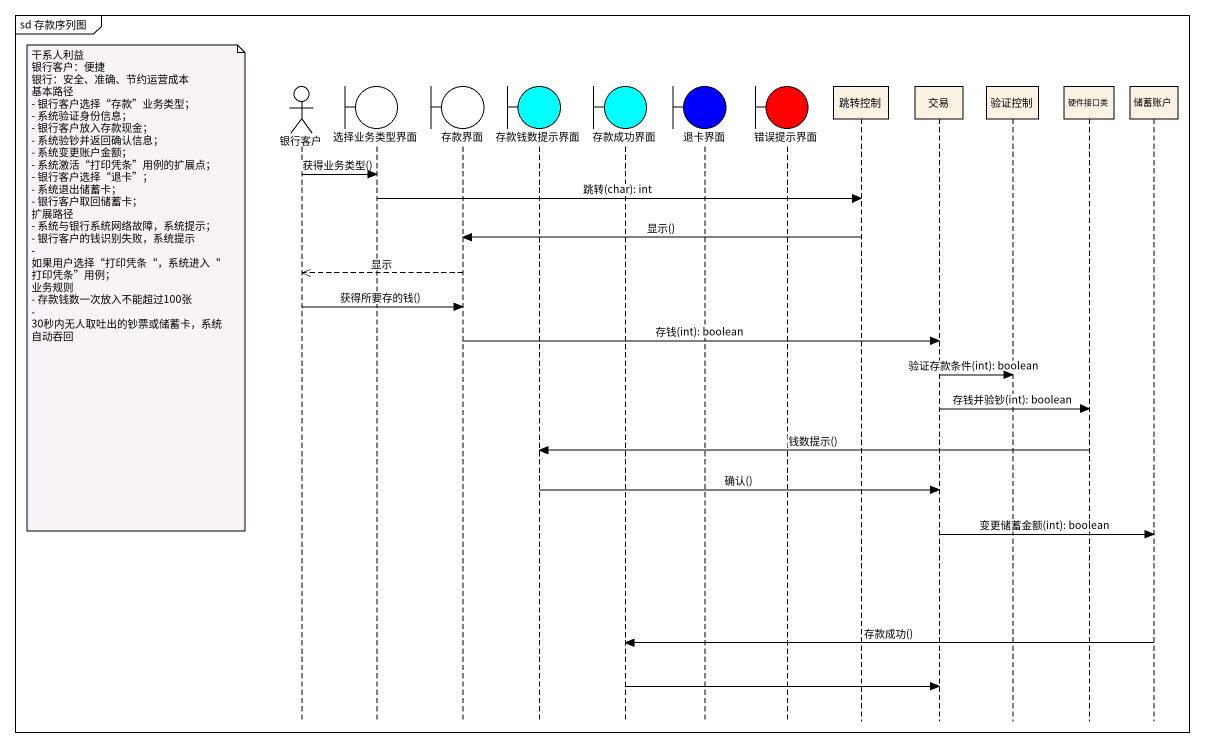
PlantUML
@startuml
mainframe sd 存款序列图
hide footbox
actor 银行客户
boundary 选择业务类型界面
boundary 存款界面
boundary 存款钱数提示界面 #00FFFF
boundary 存款成功界面 #00FFFF
boundary 退卡界面 #0000FF
boundary 错误提示界面 #FF0000
participant 跳转控制
participant 交易
participant 验证控制
participant 硬件接口类
participant 储蓄账户

银行客户 -> 选择业务类型界面 : 获得业务类型()
选择业务类型界面 -> 跳转控制 : 跳转(char): int
跳转控制 -> 存款界面 : 显示()
存款界面 -->> 银行客户 : 显示
note left of 银行客户
  干系人利益
  银行客户：便捷
  银行：安全、准确、节约运营成本
  基本路径
  - 银行客户选择“存款”业务类型；
  - 系统验证身份信息；
  - 银行客户放入存款现金；
  - 系统验钞并返回确认信息；
  - 系统变更账户金额；
  - 系统激活“打印凭条”用例的扩展点；
  - 银行客户选择“退卡”；
  - 系统退出储蓄卡；
  - 银行客户取回储蓄卡；
  扩展路径
  - 系统与银行系统网络故障，系统提示；
  - 银行客户的钱识别失败，系统提示
  - 如果用户选择“打印凭条“，系统进入“打印凭条”用例；
  业务规则
  - 存款钱数一次放入不能超过100张
  - 30秒内无人取吐出的钞票或储蓄卡，系统自动吞回
end note
银行客户 -> 存款界面 : 获得所要存的钱()
存款界面 -> 交易 : 存钱(int): boolean
交易 -> 验证控制 : 验证存款条件(int): boolean
交易 -> 硬件接口类 : 存钱并验钞(int): boolean
硬件接口类 -> 存款钱数提示界面 : 钱数提示()
存款钱数提示界面 -> 交易 : 确认()
交易 -> 储蓄账户 : 变更储蓄金额(int): boolean
储蓄账户 -> 存款成功界面 : 存款成功()
存款成功界面 -> 交易
@enduml
